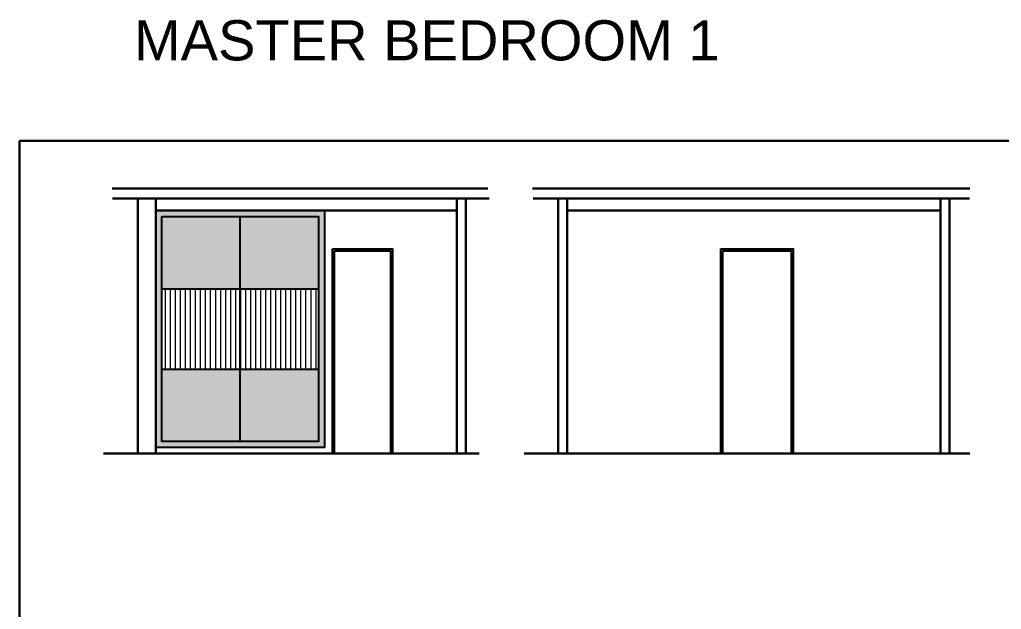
# Model space of a CAD drawing. Header units: millimetres. Extents: x 56222 to 3066687, y -650199 to -121287.
# Drawn here: x 133334.8 to 133824, y -183149.4 to -182855.8 of the extents above; entities that cross this region are included whole.
import ezdxf

# ---------------------------------------------------------------- set-up
doc = ezdxf.new("R2010")
doc.units = ezdxf.units.MM
doc.header["$MEASUREMENT"] = 0
doc.linetypes.add('DASHED', pattern=[0.75, 0.5, -0.25])
doc.layers.add('AR HATCH-7', color=7, linetype='Continuous')
for name, color, linetype, lineweight in [('ELEVATION', 250, 'Continuous', 9), ('FURNITURE', 32, 'Continuous', 9), ('furniture dimensions', 1, 'DASHED', 0), ('SECTION ( SLAB PLine )', 104, 'Continuous', 30), ('XX~SLAB ( BEAM )~ ( DIM )', 7, 'Continuous', 9)]:
    doc.layers.add(name, color=color, linetype=linetype, lineweight=lineweight)
doc.styles.get("Standard").update_dxf_attribs({"font": 'arial.ttf', "height": 6})

msp = doc.modelspace()

# ---------------------------------------------------------------- hatches: boundary and pattern name
at = {"layer": 'AR HATCH-7', "lineweight": 30, "transparency": 33554687}
h = msp.add_hatch(color=256, dxfattribs=at)
h.dxf.hatch_style = 1
h.paths.add_polyline_path([(133486.663, -182950.865), (133402.663, -182950.865), (133402.663, -183068.865), (133486.663, -183068.865)])
h.paths.add_polyline_path([(133483.663, -183065.865), (133405.663, -183065.865), (133405.663, -182953.865), (133483.663, -182953.865)], flags=16)
at = {"layer": 'AR HATCH-7', "lineweight": 30, "true_color": 0x7d5120, "transparency": 33554457}
h = msp.add_hatch(color=27, dxfattribs=at)
h.dxf.hatch_style = 1
h.paths.add_polyline_path([(133483.663, -182953.865), (133444.663, -182953.865), (133444.663, -182989.865), (133483.663, -182989.865)])
h.paths.add_polyline_path([(133444.663, -182953.865), (133405.663, -182953.865), (133405.663, -182989.865), (133444.663, -182989.865)])
h.paths.add_polyline_path([(133483.663, -183029.865), (133444.663, -183029.865), (133444.663, -183065.865), (133483.663, -183065.865)])
h.paths.add_polyline_path([(133444.663, -183029.865), (133405.663, -183029.865), (133405.663, -183065.865), (133444.663, -183065.865)])
at = {"layer": 'AR HATCH-7', "lineweight": 9, "true_color": 0x7d5120, "transparency": 33554567}
h = msp.add_hatch(dxfattribs=at)
h.set_pattern_fill('ANSI31', color=27, scale=20, angle=45)
h.paths.add_polyline_path([(133483.663, -182989.865), (133444.663, -182989.865), (133444.663, -183029.865), (133483.663, -183029.865)])
h.paths.add_polyline_path([(133444.663, -182989.865), (133405.663, -182989.865), (133405.663, -183029.865), (133444.663, -183029.865)])

# ---------------------------------------------------------------- linework, layer by layer
at = {"layer": 'ELEVATION', "color": 0, "lineweight": 25}
for p, q in [((133444.663, -183065.865), (133444.663, -182953.865)), ((133405.663, -182989.865), (133483.663, -182989.865)), ((133405.663, -183029.865), (133483.663, -183029.865))]:
    msp.add_line(p, q, dxfattribs=at)
for points in [[(133402.663, -182950.865), (133486.663, -182950.865), (133486.663, -183068.865), (133402.663, -183068.865)], [(133405.663, -182953.865), (133483.663, -182953.865), (133483.663, -183065.865), (133405.663, -183065.865)], [(133490.663, -182969.865), (133520.663, -182969.865), (133520.663, -183071.865), (133490.663, -183071.865)], [(133491.663, -182970.865), (133519.663, -182970.865), (133519.663, -183071.865), (133491.663, -183071.865)], [(133684.2, -182969.865), (133720.2, -182969.865), (133720.2, -183071.865), (133684.2, -183071.865)], [(133685.2, -182970.865), (133719.2, -182970.865), (133719.2, -183071.865), (133685.2, -183071.865)]]:
    msp.add_lwpolyline(points, close=True, dxfattribs=at)
at = {"layer": 'FURNITURE', "color": 242, "lineweight": 30, "true_color": 0xcd2027}
for p, q in [((133376.621, -183071.865), (133563.836, -183071.865)), ((133586.159, -183071.865), (133808.236, -183071.865))]:
    msp.add_line(p, q, dxfattribs=at)
msp.add_lwpolyline([(133334.812, -182916.108), (134324.613, -182916.108), (134324.613, -183443.137), (133334.812, -183443.137)], close=True, dxfattribs=at)
at = {"layer": 'SECTION ( SLAB PLine )', "color": 1}
for p, q in [((133380.879, -182939.865), (133568.084, -182939.865)), ((133590.416, -182939.865), (133808.324, -182939.865)), ((133381.151, -182944.865), (133568.734, -182944.865)), ((133590.688, -182944.865), (133808.125, -182944.865))]:
    msp.add_line(p, q, dxfattribs=at)
at = {"layer": 'SECTION ( SLAB PLine )', "color": 6}
for p, q in [((133402.663, -182950.865), (133552.663, -182950.865)), ((133607.7, -182950.865), (133793.7, -182950.865))]:
    msp.add_line(p, q, dxfattribs=at)
at = {"layer": 'XX~SLAB ( BEAM )~ ( DIM )', "lineweight": 30}
for points in [[(133393.663, -182944.865), (133402.663, -182944.865), (133402.663, -183071.865), (133393.663, -183071.865)], [(133552.663, -182944.865), (133557.163, -182944.865), (133557.163, -183071.865), (133552.663, -183071.865)], [(133603.2, -182944.865), (133607.7, -182944.865), (133607.7, -183071.865), (133603.2, -183071.865)], [(133793.7, -182944.865), (133798.2, -182944.865), (133798.2, -183071.865), (133793.7, -183071.865)]]:
    msp.add_lwpolyline(points, close=True, dxfattribs=at)

# ---------------------------------------------------------------- texts
at = {"layer": 'furniture dimensions', "lineweight": 0}
msp.add_text('MASTER BEDROOM 1 ', height=20, dxfattribs=at).set_placement((133391.771, -182876.049))

doc.saveas('drawing.dxf')
